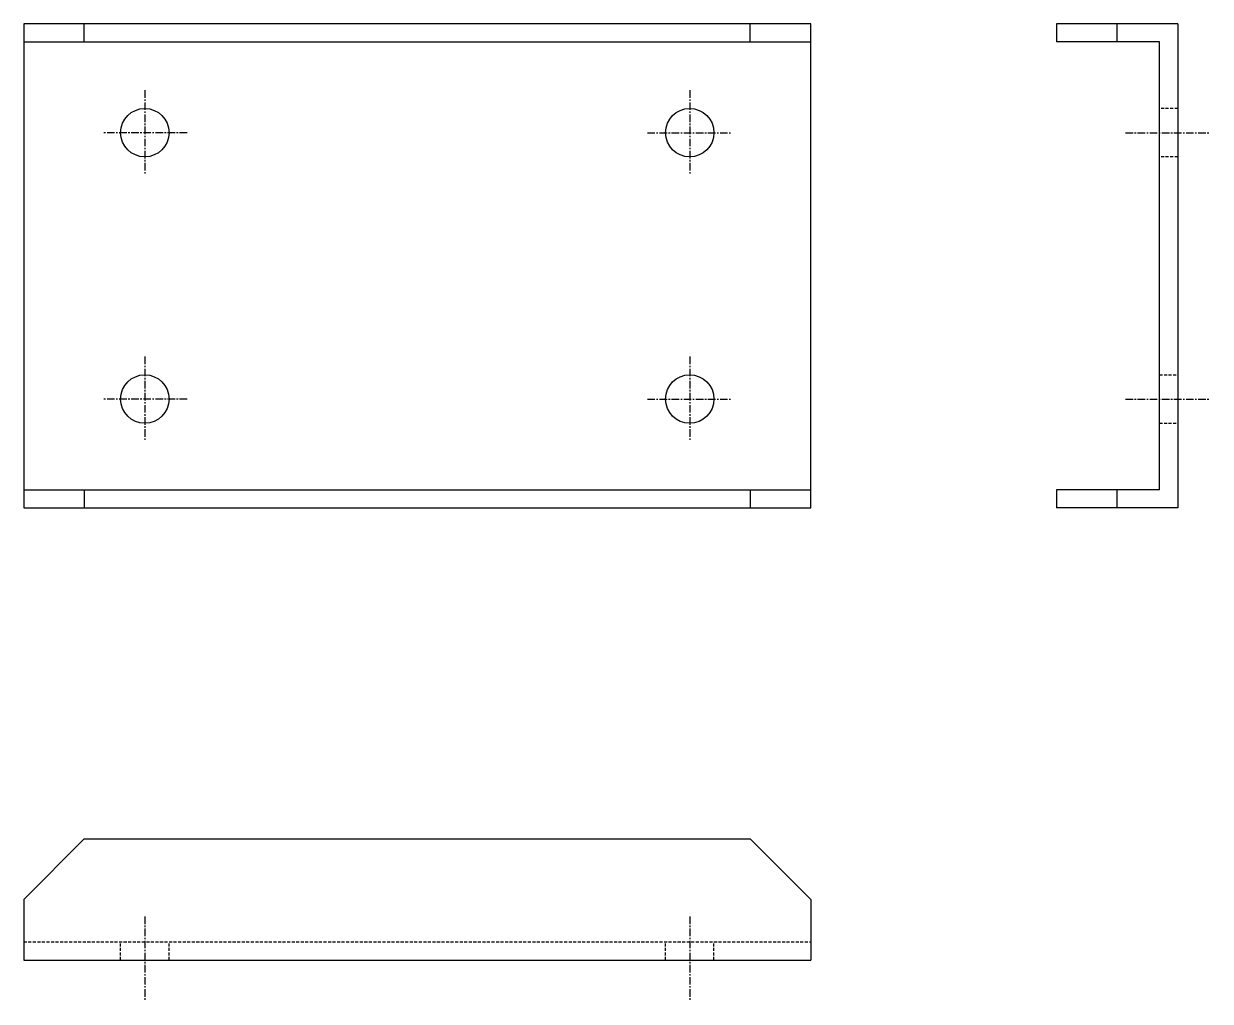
# Model space of a CAD drawing. Extents: x 24 to 220, y 19 to 180.
import ezdxf

# ---------------------------------------------------------------- set-up
doc = ezdxf.new("R2010")
doc.units = 0
doc.linetypes.add('CENTER', pattern=[2, 1.25, -0.25, 0.25, -0.25])
doc.linetypes.add('DASHED', pattern=[0.75, 0.5, -0.25])
doc.layers.get('0').update_dxf_attribs({"linetype": 'CONTINUOUS'})
doc.layers.add('CENTER', color=1, linetype='CENTER')

msp = doc.modelspace()

# ---------------------------------------------------------------- linework, layer by layer
at = {"color": 7, "linetype": 'CONTINUOUS'}
for p, q in [((33.98, 177.16), (33.98, 180.16)), ((143.98, 177.16), (143.98, 180.16)), ((214.57, 180.16), (194.57, 180.16)), ((194.57, 180.16), (194.57, 177.16)), ((204.57, 177.16), (204.57, 180.16)), ((214.57, 180.16), (214.57, 100.16)), ((23.98, 177.16), (153.98, 177.16)), ((211.57, 177.16), (194.57, 177.16)), ((211.57, 103.16), (211.57, 177.16)), ((23.98, 103.16), (153.98, 103.16)), ((33.98, 103.16), (33.98, 100.16)), ((143.98, 103.16), (143.98, 100.16)), ((211.57, 103.16), (194.57, 103.16)), ((194.57, 103.16), (194.57, 100.16)), ((204.57, 100.16), (204.57, 103.16)), ((214.57, 100.16), (194.57, 100.16)), ((33.98, 45.49), (23.98, 35.49)), ((33.98, 45.49), (143.98, 45.49)), ((143.98, 45.49), (153.98, 35.49)), ((23.98, 35.49), (23.98, 25.49)), ((153.98, 35.49), (153.98, 25.49)), ((23.98, 25.49), (153.98, 25.49))]:
    msp.add_line(p, q, dxfattribs=at)
at = {"color": 3, "linetype": 'DASHED'}
for p, q in [((214.57, 166.16), (211.57, 166.16)), ((214.57, 158.16), (211.57, 158.16)), ((211.57, 122.16), (214.57, 122.16)), ((211.57, 114.16), (214.57, 114.16)), ((23.98, 28.49), (153.98, 28.49)), ((39.98, 25.49), (39.98, 28.49)), ((47.98, 25.49), (47.98, 28.49)), ((129.98, 25.49), (129.98, 28.49)), ((137.98, 25.49), (137.98, 28.49))]:
    msp.add_line(p, q, dxfattribs=at)
at = {"color": 7, "linetype": 'CONTINUOUS'}
msp.add_lwpolyline([(23.98, 100.16), (153.98, 100.16), (153.98, 180.16), (23.98, 180.16)], close=True, dxfattribs=at)
for centre in [(43.98, 162.16), (133.98, 162.16), (43.98, 118.16), (133.98, 118.16)]:
    msp.add_circle(centre, 4, dxfattribs=at)
at = {"layer": 'CENTER', "color": 1, "linetype": 'CENTER'}
for p, q in [((43.98, 169.16), (43.98, 155.16)), ((133.98, 169.16), (133.98, 155.16)), ((50.98, 162.16), (36.98, 162.16)), ((126.98, 162.16), (140.98, 162.16)), ((205.95, 162.16), (219.95, 162.16)), ((43.98, 125.16), (43.98, 111.16)), ((133.98, 125.16), (133.98, 111.16)), ((50.98, 118.16), (36.98, 118.16)), ((126.98, 118.16), (140.98, 118.16)), ((205.95, 118.16), (219.95, 118.16)), ((43.98, 32.68), (43.98, 18.68)), ((133.98, 32.68), (133.98, 18.68))]:
    msp.add_line(p, q, dxfattribs=at)

doc.saveas('drawing.dxf')
